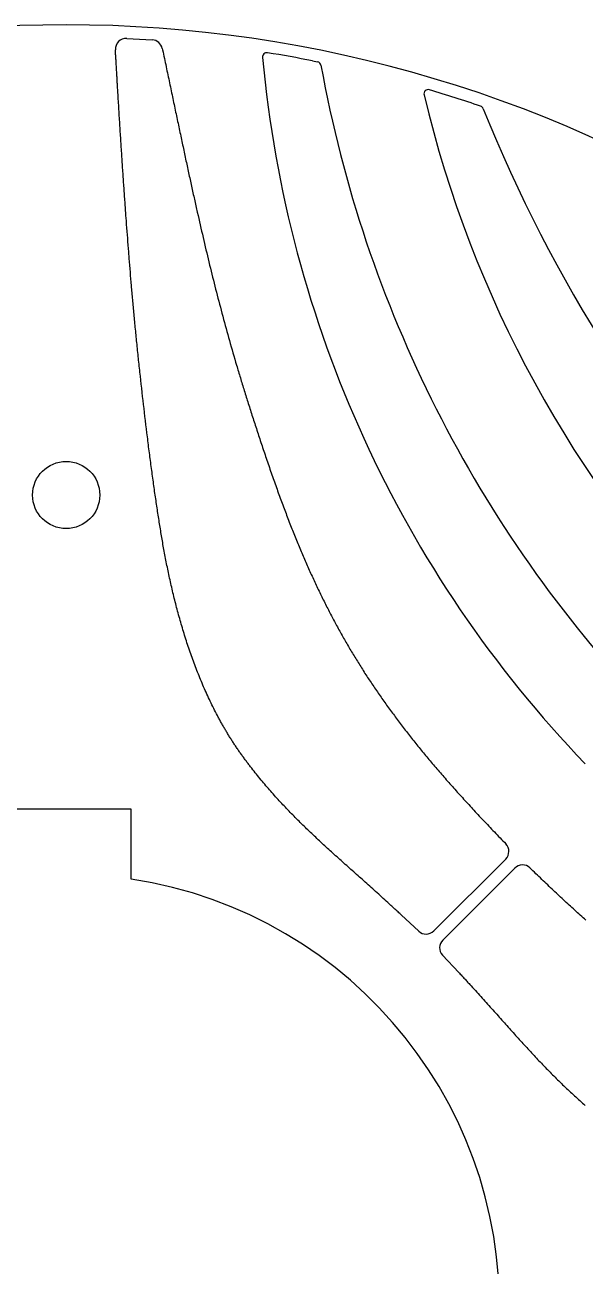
# Model space of a CAD drawing. Header units: millimetres. Extents: x 4391 to 4509, y -27 to 92.
# Drawn here: x 4447.9 to 4473.7, y 34.4 to 91.6 of the extents above; entities that cross this region are included whole.
import ezdxf

# ---------------------------------------------------------------- set-up
doc = ezdxf.new("R2010")
doc.units = ezdxf.units.MM

msp = doc.modelspace()

# ---------------------------------------------------------------- linework, layer by layer
at = {"color": 52, "linetype": 'Continuous', "lineweight": 25}
for p, q in [((4452.557, 91.021), (4453.732, 90.954)), ((4454.193, 90.555), (4454.208, 90.487)), ((4452.032, 90.443), (4452.029, 90.492)), ((4452.035, 90.389), (4452.032, 90.443)), ((4452.038, 90.335), (4452.035, 90.389)), ((4452.042, 90.28), (4452.038, 90.335)), ((4452.045, 90.226), (4452.042, 90.28)), ((4452.048, 90.173), (4452.045, 90.226)), ((4452.051, 90.119), (4452.048, 90.173)), ((4452.054, 90.065), (4452.051, 90.119)), ((4452.058, 90.012), (4452.054, 90.065)), ((4452.061, 89.958), (4452.058, 90.012)), ((4452.064, 89.905), (4452.061, 89.958)), ((4454.208, 90.487), (4454.228, 90.389)), ((4454.228, 90.389), (4454.249, 90.291)), ((4454.249, 90.291), (4454.269, 90.194)), ((4454.269, 90.194), (4454.29, 90.098)), ((4454.29, 90.098), (4454.31, 90.001)), ((4454.31, 90.001), (4454.33, 89.905)), ((4461.127, 89.984), (4461.359, 89.938)), ((4452.067, 89.852), (4452.064, 89.905)), ((4452.07, 89.799), (4452.067, 89.852)), ((4452.073, 89.746), (4452.07, 89.799)), ((4452.076, 89.694), (4452.073, 89.746)), ((4452.079, 89.641), (4452.076, 89.694)), ((4452.083, 89.589), (4452.079, 89.641)), ((4452.086, 89.537), (4452.083, 89.589)), ((4452.089, 89.484), (4452.086, 89.537)), ((4452.092, 89.432), (4452.089, 89.484)), ((4452.095, 89.381), (4452.092, 89.432)), ((4452.098, 89.329), (4452.095, 89.381)), ((4454.33, 89.905), (4454.35, 89.81)), ((4454.35, 89.81), (4454.37, 89.715)), ((4454.37, 89.715), (4454.39, 89.62)), ((4454.39, 89.62), (4454.41, 89.525)), ((4454.41, 89.525), (4454.43, 89.431)), ((4454.43, 89.431), (4454.45, 89.338)), ((4452.101, 89.277), (4452.098, 89.329)), ((4452.104, 89.226), (4452.101, 89.277)), ((4452.107, 89.175), (4452.104, 89.226)), ((4452.11, 89.123), (4452.107, 89.175)), ((4452.113, 89.072), (4452.11, 89.123)), ((4452.116, 89.021), (4452.113, 89.072)), ((4452.119, 88.97), (4452.116, 89.021)), ((4452.122, 88.92), (4452.119, 88.97)), ((4452.125, 88.869), (4452.122, 88.92)), ((4452.128, 88.819), (4452.125, 88.869)), ((4452.131, 88.768), (4452.128, 88.819)), ((4454.45, 89.338), (4454.469, 89.244)), ((4454.469, 89.244), (4454.489, 89.151)), ((4454.489, 89.151), (4454.508, 89.059)), ((4454.508, 89.059), (4454.528, 88.966)), ((4454.528, 88.966), (4454.547, 88.874)), ((4454.547, 88.874), (4454.566, 88.783)), ((4452.134, 88.718), (4452.131, 88.768)), ((4452.137, 88.668), (4452.134, 88.718)), ((4452.141, 88.618), (4452.137, 88.668)), ((4452.144, 88.568), (4452.141, 88.618)), ((4452.146, 88.519), (4452.144, 88.568)), ((4452.152, 88.419), (4452.146, 88.519)), ((4452.158, 88.321), (4452.152, 88.419)), ((4452.164, 88.223), (4452.158, 88.321)), ((4454.566, 88.783), (4454.585, 88.691)), ((4454.585, 88.691), (4454.604, 88.601)), ((4454.604, 88.601), (4454.624, 88.51)), ((4454.624, 88.51), (4454.643, 88.42)), ((4454.643, 88.42), (4454.661, 88.33)), ((4454.661, 88.33), (4454.68, 88.24)), ((4454.68, 88.24), (4454.699, 88.151)), ((4452.17, 88.125), (4452.164, 88.223)), ((4452.176, 88.028), (4452.17, 88.125)), ((4452.182, 87.931), (4452.176, 88.028)), ((4452.188, 87.835), (4452.182, 87.931)), ((4452.194, 87.739), (4452.188, 87.835)), ((4452.2, 87.643), (4452.194, 87.739)), ((4454.699, 88.151), (4454.718, 88.062)), ((4454.718, 88.062), (4454.736, 87.973)), ((4454.736, 87.973), (4454.755, 87.885)), ((4454.755, 87.885), (4454.774, 87.797)), ((4454.774, 87.797), (4454.792, 87.71)), ((4454.792, 87.71), (4454.81, 87.622)), ((4452.206, 87.548), (4452.2, 87.643)), ((4452.211, 87.454), (4452.206, 87.548)), ((4452.217, 87.359), (4452.211, 87.454)), ((4452.223, 87.266), (4452.217, 87.359)), ((4452.229, 87.172), (4452.223, 87.266)), ((4452.234, 87.079), (4452.229, 87.172)), ((4454.81, 87.622), (4454.829, 87.535)), ((4454.829, 87.535), (4454.847, 87.449)), ((4454.847, 87.449), (4454.865, 87.362)), ((4454.865, 87.362), (4454.883, 87.276)), ((4454.883, 87.276), (4454.902, 87.19)), ((4454.902, 87.19), (4454.92, 87.105)), ((4454.92, 87.105), (4454.938, 87.019)), ((4452.24, 86.987), (4452.234, 87.079)), ((4452.246, 86.894), (4452.24, 86.987)), ((4452.252, 86.803), (4452.246, 86.894)), ((4452.257, 86.711), (4452.252, 86.803)), ((4452.263, 86.62), (4452.257, 86.711)), ((4452.269, 86.529), (4452.263, 86.62)), ((4452.275, 86.439), (4452.269, 86.529)), ((4454.938, 87.019), (4454.956, 86.935)), ((4454.956, 86.935), (4454.974, 86.85)), ((4454.974, 86.85), (4454.991, 86.766)), ((4454.991, 86.766), (4455.009, 86.681)), ((4455.009, 86.681), (4455.027, 86.598)), ((4455.027, 86.598), (4455.045, 86.514)), ((4455.045, 86.514), (4455.062, 86.431)), ((4452.28, 86.349), (4452.275, 86.439)), ((4452.286, 86.26), (4452.28, 86.349)), ((4452.292, 86.17), (4452.286, 86.26)), ((4452.297, 86.081), (4452.292, 86.17)), ((4452.303, 85.993), (4452.297, 86.081)), ((4452.309, 85.905), (4452.303, 85.993)), ((4455.062, 86.431), (4455.08, 86.348)), ((4455.08, 86.348), (4455.098, 86.265)), ((4455.098, 86.265), (4455.115, 86.183)), ((4455.115, 86.183), (4455.133, 86.101)), ((4455.133, 86.101), (4455.15, 86.019)), ((4455.15, 86.019), (4455.167, 85.937)), ((4455.167, 85.937), (4455.185, 85.856)), ((4452.314, 85.817), (4452.309, 85.905)), ((4452.32, 85.729), (4452.314, 85.817)), ((4452.326, 85.642), (4452.32, 85.729)), ((4452.331, 85.555), (4452.326, 85.642)), ((4452.337, 85.468), (4452.331, 85.555)), ((4452.343, 85.382), (4452.337, 85.468)), ((4452.348, 85.296), (4452.343, 85.382)), ((4455.185, 85.856), (4455.202, 85.774)), ((4455.202, 85.774), (4455.22, 85.694)), ((4455.22, 85.694), (4455.237, 85.613)), ((4455.237, 85.613), (4455.254, 85.532)), ((4455.254, 85.532), (4455.271, 85.452)), ((4455.271, 85.452), (4455.288, 85.372)), ((4455.288, 85.372), (4455.305, 85.293)), ((4452.354, 85.21), (4452.348, 85.296)), ((4452.359, 85.125), (4452.354, 85.21)), ((4452.365, 85.039), (4452.359, 85.125)), ((4452.371, 84.954), (4452.365, 85.039)), ((4452.376, 84.87), (4452.371, 84.954)), ((4452.382, 84.785), (4452.376, 84.87)), ((4455.305, 85.293), (4455.323, 85.213)), ((4455.323, 85.213), (4455.34, 85.134)), ((4455.34, 85.134), (4455.357, 85.055)), ((4455.357, 85.055), (4455.374, 84.976)), ((4455.374, 84.976), (4455.391, 84.898)), ((4455.391, 84.898), (4455.408, 84.819)), ((4455.408, 84.819), (4455.425, 84.741)), ((4452.388, 84.701), (4452.382, 84.785)), ((4452.393, 84.617), (4452.388, 84.701)), ((4452.399, 84.534), (4452.393, 84.617)), ((4452.405, 84.45), (4452.399, 84.534)), ((4452.41, 84.367), (4452.405, 84.45)), ((4452.416, 84.284), (4452.41, 84.367)), ((4452.422, 84.201), (4452.416, 84.284)), ((4455.425, 84.741), (4455.441, 84.663)), ((4455.441, 84.663), (4455.458, 84.586)), ((4455.458, 84.586), (4455.475, 84.508)), ((4455.475, 84.508), (4455.492, 84.431)), ((4455.492, 84.431), (4455.509, 84.354)), ((4455.509, 84.354), (4455.526, 84.277)), ((4455.526, 84.277), (4455.542, 84.2)), ((4452.427, 84.119), (4452.422, 84.201)), ((4452.433, 84.037), (4452.427, 84.119)), ((4452.439, 83.954), (4452.433, 84.037)), ((4452.444, 83.873), (4452.439, 83.954)), ((4452.45, 83.791), (4452.444, 83.873)), ((4452.456, 83.709), (4452.45, 83.791)), ((4452.461, 83.628), (4452.456, 83.709)), ((4455.542, 84.2), (4455.559, 84.124)), ((4455.559, 84.124), (4455.576, 84.048)), ((4455.576, 84.048), (4455.593, 83.971)), ((4455.593, 83.971), (4455.609, 83.896)), ((4455.609, 83.896), (4455.626, 83.82)), ((4455.626, 83.82), (4455.643, 83.744)), ((4455.643, 83.744), (4455.659, 83.669)), ((4455.659, 83.669), (4455.676, 83.594)), ((4452.467, 83.547), (4452.461, 83.628)), ((4452.473, 83.466), (4452.467, 83.547)), ((4452.478, 83.385), (4452.473, 83.466)), ((4452.484, 83.305), (4452.478, 83.385)), ((4452.49, 83.224), (4452.484, 83.305)), ((4452.496, 83.144), (4452.49, 83.224)), ((4452.501, 83.064), (4452.496, 83.144)), ((4455.676, 83.594), (4455.693, 83.519)), ((4455.693, 83.519), (4455.709, 83.444)), ((4455.709, 83.444), (4455.726, 83.369)), ((4455.726, 83.369), (4455.743, 83.295)), ((4455.743, 83.295), (4455.759, 83.22)), ((4455.759, 83.22), (4455.776, 83.146)), ((4455.776, 83.146), (4455.792, 83.072)), ((4455.792, 83.072), (4455.809, 82.998)), ((4452.507, 82.984), (4452.501, 83.064)), ((4452.513, 82.904), (4452.507, 82.984)), ((4452.519, 82.824), (4452.513, 82.904)), ((4452.525, 82.745), (4452.519, 82.824)), ((4452.536, 82.586), (4452.525, 82.745)), ((4452.548, 82.428), (4452.536, 82.586)), ((4455.809, 82.998), (4455.842, 82.851)), ((4455.842, 82.851), (4455.876, 82.704)), ((4455.876, 82.704), (4455.909, 82.558)), ((4455.909, 82.558), (4455.942, 82.413)), ((4452.56, 82.27), (4452.548, 82.428)), ((4452.572, 82.112), (4452.56, 82.27)), ((4452.584, 81.955), (4452.572, 82.112)), ((4452.596, 81.798), (4452.584, 81.955)), ((4455.942, 82.413), (4455.975, 82.268)), ((4455.975, 82.268), (4456.009, 82.123)), ((4456.009, 82.123), (4456.042, 81.979)), ((4456.042, 81.979), (4456.075, 81.836)), ((4452.608, 81.641), (4452.596, 81.798)), ((4452.62, 81.485), (4452.608, 81.641)), ((4452.632, 81.329), (4452.62, 81.485)), ((4456.075, 81.836), (4456.109, 81.693)), ((4456.109, 81.693), (4456.142, 81.55)), ((4456.142, 81.55), (4456.176, 81.407)), ((4456.176, 81.407), (4456.209, 81.265)), ((4452.644, 81.172), (4452.632, 81.329)), ((4452.669, 80.86), (4452.644, 81.172)), ((4452.695, 80.548), (4452.669, 80.86)), ((4456.209, 81.265), (4456.243, 81.124)), ((4456.243, 81.124), (4456.277, 80.983)), ((4456.277, 80.983), (4456.311, 80.842)), ((4456.311, 80.842), (4456.345, 80.701)), ((4452.708, 80.391), (4452.695, 80.548)), ((4452.72, 80.235), (4452.708, 80.391)), ((4452.734, 80.078), (4452.72, 80.235)), ((4456.345, 80.701), (4456.379, 80.561)), ((4456.379, 80.561), (4456.413, 80.42)), ((4456.413, 80.42), (4456.448, 80.28)), ((4456.448, 80.28), (4456.482, 80.141)), ((4452.747, 79.921), (4452.734, 80.078)), ((4452.76, 79.764), (4452.747, 79.921)), ((4452.773, 79.607), (4452.76, 79.764)), ((4456.482, 80.141), (4456.517, 80.001)), ((4456.517, 80.001), (4456.552, 79.862)), ((4456.552, 79.862), (4456.587, 79.722)), ((4456.587, 79.722), (4456.622, 79.583)), ((4452.78, 79.528), (4452.773, 79.607)), ((4452.787, 79.448), (4452.78, 79.528)), ((4452.794, 79.368), (4452.787, 79.448)), ((4452.801, 79.288), (4452.794, 79.368)), ((4452.808, 79.207), (4452.801, 79.288)), ((4452.815, 79.126), (4452.808, 79.207)), ((4452.823, 79.044), (4452.815, 79.126)), ((4456.622, 79.583), (4456.657, 79.444)), ((4456.657, 79.444), (4456.693, 79.305)), ((4456.693, 79.305), (4456.728, 79.166)), ((4456.728, 79.166), (4456.764, 79.027)), ((4452.83, 78.962), (4452.823, 79.044)), ((4452.837, 78.88), (4452.83, 78.962)), ((4452.845, 78.797), (4452.837, 78.88)), ((4452.852, 78.713), (4452.845, 78.797)), ((4452.86, 78.63), (4452.852, 78.713)), ((4452.868, 78.546), (4452.86, 78.63)), ((4452.876, 78.461), (4452.868, 78.546)), ((4456.764, 79.027), (4456.801, 78.888)), ((4456.801, 78.888), (4456.837, 78.749)), ((4456.837, 78.749), (4456.873, 78.611)), ((4456.873, 78.611), (4456.91, 78.471)), ((4452.884, 78.377), (4452.876, 78.461)), ((4452.892, 78.291), (4452.884, 78.377)), ((4452.9, 78.206), (4452.892, 78.291)), ((4452.908, 78.12), (4452.9, 78.206)), ((4452.916, 78.034), (4452.908, 78.12)), ((4452.924, 77.948), (4452.916, 78.034)), ((4452.932, 77.861), (4452.924, 77.948)), ((4456.91, 78.471), (4456.947, 78.332)), ((4456.947, 78.332), (4456.985, 78.193)), ((4456.985, 78.193), (4457.022, 78.054)), ((4457.022, 78.054), (4457.06, 77.914)), ((4452.941, 77.774), (4452.932, 77.861)), ((4452.949, 77.687), (4452.941, 77.774)), ((4452.958, 77.599), (4452.949, 77.687)), ((4452.966, 77.511), (4452.958, 77.599)), ((4452.975, 77.423), (4452.966, 77.511)), ((4452.984, 77.334), (4452.975, 77.423)), ((4457.06, 77.914), (4457.098, 77.775)), ((4457.098, 77.775), (4457.137, 77.635)), ((4457.137, 77.635), (4457.175, 77.495)), ((4457.175, 77.495), (4457.214, 77.355)), ((4457.214, 77.355), (4457.254, 77.214)), ((4452.993, 77.246), (4452.984, 77.334)), ((4453.002, 77.157), (4452.993, 77.246)), ((4453.01, 77.067), (4453.002, 77.157)), ((4453.02, 76.978), (4453.01, 77.067)), ((4453.029, 76.888), (4453.02, 76.978)), ((4453.038, 76.798), (4453.029, 76.888)), ((4453.047, 76.708), (4453.038, 76.798)), ((4457.254, 77.214), (4457.293, 77.073)), ((4457.293, 77.073), (4457.333, 76.932)), ((4457.333, 76.932), (4457.373, 76.791)), ((4457.373, 76.791), (4457.414, 76.649)), ((4453.056, 76.618), (4453.047, 76.708)), ((4453.066, 76.527), (4453.056, 76.618)), ((4453.075, 76.436), (4453.066, 76.527)), ((4453.084, 76.345), (4453.075, 76.436)), ((4453.094, 76.254), (4453.084, 76.345)), ((4453.103, 76.163), (4453.094, 76.254)), ((4457.414, 76.649), (4457.455, 76.507)), ((4457.455, 76.507), (4457.496, 76.365)), ((4457.496, 76.365), (4457.538, 76.222)), ((4457.538, 76.222), (4457.58, 76.078)), ((4453.113, 76.071), (4453.103, 76.163)), ((4453.123, 75.98), (4453.113, 76.071)), ((4453.133, 75.888), (4453.123, 75.98)), ((4453.142, 75.796), (4453.133, 75.888)), ((4453.152, 75.704), (4453.142, 75.796)), ((4453.162, 75.612), (4453.152, 75.704)), ((4457.58, 76.078), (4457.622, 75.935)), ((4457.622, 75.935), (4457.643, 75.863)), ((4457.643, 75.863), (4457.665, 75.79)), ((4457.665, 75.79), (4457.686, 75.718)), ((4457.686, 75.718), (4457.708, 75.646)), ((4457.708, 75.646), (4457.73, 75.573)), ((4453.172, 75.519), (4453.162, 75.612)), ((4453.182, 75.427), (4453.172, 75.519)), ((4453.202, 75.241), (4453.182, 75.427)), ((4453.223, 75.056), (4453.202, 75.241)), ((4453.244, 74.87), (4453.223, 75.056)), ((4457.73, 75.573), (4457.752, 75.5)), ((4457.752, 75.5), (4457.773, 75.428)), ((4457.773, 75.428), (4457.796, 75.355)), ((4457.796, 75.355), (4457.818, 75.282)), ((4457.818, 75.282), (4457.84, 75.208)), ((4457.84, 75.208), (4457.862, 75.135)), ((4457.862, 75.135), (4457.885, 75.061)), ((4457.885, 75.061), (4457.907, 74.988)), ((4453.265, 74.684), (4453.244, 74.87)), ((4453.286, 74.497), (4453.265, 74.684)), ((4453.307, 74.311), (4453.286, 74.497)), ((4457.907, 74.988), (4457.93, 74.914)), ((4457.93, 74.914), (4457.953, 74.84)), ((4457.953, 74.84), (4457.976, 74.766)), ((4457.976, 74.766), (4457.999, 74.692)), ((4457.999, 74.692), (4458.022, 74.617)), ((4458.022, 74.617), (4458.045, 74.542)), ((4458.045, 74.542), (4458.068, 74.468)), ((4453.328, 74.124), (4453.307, 74.311)), ((4453.35, 73.937), (4453.328, 74.124)), ((4453.372, 73.751), (4453.35, 73.937)), ((4458.068, 74.468), (4458.092, 74.393)), ((4458.092, 74.393), (4458.115, 74.318)), ((4458.115, 74.318), (4458.139, 74.242)), ((4458.139, 74.242), (4458.163, 74.167)), ((4458.163, 74.167), (4458.187, 74.091)), ((4458.187, 74.091), (4458.211, 74.015)), ((4458.211, 74.015), (4458.235, 73.939)), ((4458.235, 73.939), (4458.259, 73.863)), ((4453.394, 73.564), (4453.372, 73.751)), ((4453.416, 73.378), (4453.394, 73.564)), ((4453.439, 73.192), (4453.416, 73.378)), ((4458.259, 73.863), (4458.283, 73.787)), ((4458.283, 73.787), (4458.308, 73.71)), ((4458.308, 73.71), (4458.333, 73.633)), ((4458.333, 73.633), (4458.357, 73.556)), ((4458.357, 73.556), (4458.382, 73.479)), ((4458.382, 73.479), (4458.407, 73.401)), ((4458.407, 73.401), (4458.433, 73.324)), ((4453.461, 73.006), (4453.439, 73.192)), ((4453.484, 72.82), (4453.461, 73.006)), ((4453.507, 72.635), (4453.484, 72.82)), ((4458.433, 73.324), (4458.458, 73.246)), ((4458.458, 73.246), (4458.483, 73.168)), ((4458.483, 73.168), (4458.509, 73.09)), ((4458.509, 73.09), (4458.535, 73.011)), ((4458.535, 73.011), (4458.56, 72.932)), ((4458.56, 72.932), (4458.586, 72.853)), ((4458.586, 72.853), (4458.612, 72.774)), ((4458.612, 72.774), (4458.639, 72.695)), ((4453.519, 72.542), (4453.507, 72.635)), ((4453.53, 72.45), (4453.519, 72.542)), ((4453.542, 72.358), (4453.53, 72.45)), ((4453.553, 72.266), (4453.542, 72.358)), ((4453.565, 72.174), (4453.553, 72.266)), ((4458.639, 72.695), (4458.665, 72.615)), ((4458.665, 72.615), (4458.691, 72.535)), ((4458.691, 72.535), (4458.718, 72.455)), ((4458.718, 72.455), (4458.745, 72.375)), ((4458.745, 72.375), (4458.772, 72.294)), ((4458.772, 72.294), (4458.799, 72.213)), ((4458.799, 72.213), (4458.826, 72.132)), ((4453.577, 72.082), (4453.565, 72.174)), ((4453.588, 71.99), (4453.577, 72.082)), ((4453.6, 71.899), (4453.588, 71.99)), ((4453.612, 71.808), (4453.6, 71.899)), ((4453.624, 71.716), (4453.612, 71.808)), ((4453.636, 71.626), (4453.624, 71.716)), ((4453.648, 71.535), (4453.636, 71.626)), ((4458.826, 72.132), (4458.853, 72.051)), ((4458.853, 72.051), (4458.881, 71.969)), ((4458.881, 71.969), (4458.909, 71.888)), ((4458.909, 71.888), (4458.936, 71.805)), ((4458.936, 71.805), (4458.964, 71.723)), ((4458.964, 71.723), (4458.992, 71.64)), ((4458.992, 71.64), (4459.021, 71.558)), ((4453.66, 71.444), (4453.648, 71.535)), ((4453.672, 71.354), (4453.66, 71.444)), ((4453.684, 71.264), (4453.672, 71.354)), ((4453.696, 71.174), (4453.684, 71.264)), ((4453.708, 71.084), (4453.696, 71.174)), ((4453.72, 70.995), (4453.708, 71.084)), ((4459.021, 71.558), (4459.049, 71.474)), ((4459.049, 71.474), (4459.078, 71.391)), ((4459.078, 71.391), (4459.106, 71.307)), ((4459.106, 71.307), (4459.135, 71.223)), ((4459.135, 71.223), (4459.164, 71.139)), ((4459.164, 71.139), (4459.193, 71.054)), ((4459.193, 71.054), (4459.223, 70.969)), ((4453.732, 70.905), (4453.72, 70.995)), ((4453.744, 70.817), (4453.732, 70.905)), ((4453.756, 70.728), (4453.744, 70.817)), ((4453.768, 70.639), (4453.756, 70.728)), ((4453.781, 70.551), (4453.768, 70.639)), ((4453.793, 70.463), (4453.781, 70.551)), ((4459.223, 70.969), (4459.252, 70.885)), ((4459.252, 70.885), (4459.282, 70.8)), ((4459.282, 70.8), (4459.311, 70.716)), ((4459.311, 70.716), (4459.34, 70.632)), ((4459.34, 70.632), (4459.37, 70.548)), ((4459.37, 70.548), (4459.399, 70.465)), ((4453.805, 70.376), (4453.793, 70.463)), ((4453.817, 70.288), (4453.805, 70.376)), ((4453.83, 70.201), (4453.817, 70.288)), ((4453.842, 70.115), (4453.83, 70.201)), ((4453.855, 70.028), (4453.842, 70.115)), ((4453.867, 69.942), (4453.855, 70.028)), ((4453.879, 69.857), (4453.867, 69.942)), ((4459.399, 70.465), (4459.429, 70.382)), ((4459.429, 70.382), (4459.458, 70.299)), ((4459.458, 70.299), (4459.488, 70.216)), ((4459.488, 70.216), (4459.517, 70.134)), ((4459.517, 70.134), (4459.547, 70.052)), ((4459.547, 70.052), (4459.576, 69.97)), ((4459.576, 69.97), (4459.606, 69.889)), ((4453.892, 69.771), (4453.879, 69.857)), ((4453.904, 69.686), (4453.892, 69.771)), ((4453.917, 69.602), (4453.904, 69.686)), ((4453.929, 69.517), (4453.917, 69.602)), ((4453.942, 69.433), (4453.929, 69.517)), ((4453.954, 69.35), (4453.942, 69.433)), ((4453.967, 69.267), (4453.954, 69.35)), ((4459.606, 69.889), (4459.636, 69.808)), ((4459.636, 69.808), (4459.665, 69.727)), ((4459.665, 69.727), (4459.695, 69.647)), ((4459.695, 69.647), (4459.725, 69.566)), ((4459.725, 69.566), (4459.754, 69.486)), ((4459.754, 69.486), (4459.784, 69.406)), ((4459.784, 69.406), (4459.814, 69.327)), ((4459.814, 69.327), (4459.844, 69.248)), ((4453.979, 69.184), (4453.967, 69.267)), ((4453.992, 69.101), (4453.979, 69.184)), ((4454.005, 69.019), (4453.992, 69.101)), ((4454.017, 68.938), (4454.005, 69.019)), ((4454.03, 68.857), (4454.017, 68.938)), ((4454.043, 68.776), (4454.03, 68.857)), ((4454.055, 68.695), (4454.043, 68.776)), ((4459.844, 69.248), (4459.873, 69.169)), ((4459.873, 69.169), (4459.903, 69.09)), ((4459.903, 69.09), (4459.933, 69.012)), ((4459.933, 69.012), (4459.963, 68.933)), ((4459.963, 68.933), (4459.993, 68.855)), ((4459.993, 68.855), (4460.023, 68.778)), ((4460.023, 68.778), (4460.053, 68.7)), ((4454.068, 68.616), (4454.055, 68.695)), ((4454.081, 68.536), (4454.068, 68.616)), ((4454.093, 68.457), (4454.081, 68.536)), ((4454.106, 68.379), (4454.093, 68.457)), ((4454.119, 68.301), (4454.106, 68.379)), ((4454.132, 68.223), (4454.119, 68.301)), ((4454.145, 68.144), (4454.132, 68.223)), ((4460.053, 68.7), (4460.083, 68.623)), ((4460.083, 68.623), (4460.113, 68.546)), ((4460.113, 68.546), (4460.143, 68.47)), ((4460.143, 68.47), (4460.173, 68.393)), ((4460.173, 68.393), (4460.204, 68.317)), ((4460.204, 68.317), (4460.234, 68.241)), ((4460.234, 68.241), (4460.264, 68.165)), ((4454.158, 68.066), (4454.145, 68.144)), ((4454.171, 67.987), (4454.158, 68.066)), ((4454.185, 67.908), (4454.171, 67.987)), ((4454.198, 67.829), (4454.185, 67.908)), ((4454.212, 67.749), (4454.198, 67.829)), ((4454.226, 67.67), (4454.212, 67.749)), ((4454.241, 67.59), (4454.226, 67.67)), ((4460.264, 68.165), (4460.295, 68.09)), ((4460.295, 68.09), (4460.325, 68.014)), ((4460.325, 68.014), (4460.356, 67.939)), ((4460.356, 67.939), (4460.386, 67.865)), ((4460.386, 67.865), (4460.417, 67.79)), ((4460.417, 67.79), (4460.447, 67.716)), ((4460.447, 67.716), (4460.478, 67.642)), ((4460.478, 67.642), (4460.509, 67.568)), ((4454.255, 67.509), (4454.241, 67.59)), ((4454.27, 67.429), (4454.255, 67.509)), ((4454.285, 67.348), (4454.27, 67.429)), ((4454.3, 67.267), (4454.285, 67.348)), ((4454.315, 67.186), (4454.3, 67.267)), ((4454.331, 67.104), (4454.315, 67.186)), ((4454.346, 67.023), (4454.331, 67.104)), ((4460.509, 67.568), (4460.539, 67.494)), ((4460.539, 67.494), (4460.57, 67.42)), ((4460.57, 67.42), (4460.601, 67.347)), ((4460.601, 67.347), (4460.632, 67.274)), ((4460.632, 67.274), (4460.663, 67.201)), ((4460.663, 67.201), (4460.694, 67.129)), ((4460.694, 67.129), (4460.725, 67.056)), ((4460.725, 67.056), (4460.756, 66.984)), ((4454.362, 66.941), (4454.346, 67.023)), ((4454.378, 66.859), (4454.362, 66.941)), ((4454.395, 66.777), (4454.378, 66.859)), ((4454.411, 66.694), (4454.395, 66.777)), ((4454.428, 66.612), (4454.411, 66.694)), ((4454.445, 66.529), (4454.428, 66.612)), ((4454.462, 66.446), (4454.445, 66.529)), ((4460.756, 66.984), (4460.787, 66.912)), ((4460.787, 66.912), (4460.819, 66.84)), ((4460.819, 66.84), (4460.85, 66.769)), ((4460.85, 66.769), (4460.882, 66.697)), ((4460.882, 66.697), (4460.913, 66.626)), ((4460.913, 66.626), (4460.945, 66.555)), ((4460.945, 66.555), (4460.976, 66.485)), ((4460.976, 66.485), (4461.008, 66.414)), ((4454.48, 66.363), (4454.462, 66.446)), ((4454.497, 66.28), (4454.48, 66.363)), ((4454.515, 66.196), (4454.497, 66.28)), ((4454.533, 66.113), (4454.515, 66.196)), ((4454.552, 66.029), (4454.533, 66.113)), ((4454.57, 65.945), (4454.552, 66.029)), ((4454.589, 65.861), (4454.57, 65.945)), ((4461.008, 66.414), (4461.04, 66.344)), ((4461.04, 66.344), (4461.072, 66.273)), ((4461.072, 66.273), (4461.104, 66.203)), ((4461.104, 66.203), (4461.136, 66.133)), ((4461.136, 66.133), (4461.168, 66.064)), ((4461.168, 66.064), (4461.2, 65.994)), ((4461.2, 65.994), (4461.232, 65.925)), ((4461.232, 65.925), (4461.264, 65.856)), ((4454.608, 65.777), (4454.589, 65.861)), ((4454.628, 65.693), (4454.608, 65.777)), ((4454.647, 65.608), (4454.628, 65.693)), ((4454.667, 65.524), (4454.647, 65.608)), ((4454.687, 65.439), (4454.667, 65.524)), ((4454.707, 65.355), (4454.687, 65.439)), ((4454.728, 65.27), (4454.707, 65.355)), ((4461.264, 65.856), (4461.297, 65.787)), ((4461.297, 65.787), (4461.329, 65.718)), ((4461.329, 65.718), (4461.362, 65.65)), ((4461.362, 65.65), (4461.394, 65.581)), ((4461.394, 65.581), (4461.427, 65.513)), ((4461.427, 65.513), (4461.46, 65.445)), ((4461.46, 65.445), (4461.493, 65.377)), ((4461.493, 65.377), (4461.526, 65.309)), ((4454.749, 65.185), (4454.728, 65.27)), ((4454.77, 65.1), (4454.749, 65.185)), ((4454.791, 65.015), (4454.77, 65.1)), ((4454.813, 64.929), (4454.791, 65.015)), ((4454.835, 64.844), (4454.813, 64.929)), ((4454.857, 64.759), (4454.835, 64.844)), ((4454.88, 64.673), (4454.857, 64.759)), ((4461.526, 65.309), (4461.559, 65.242)), ((4461.559, 65.242), (4461.592, 65.174)), ((4461.592, 65.174), (4461.625, 65.107)), ((4461.625, 65.107), (4461.659, 65.04)), ((4461.659, 65.04), (4461.692, 64.973)), ((4461.692, 64.973), (4461.726, 64.906)), ((4461.726, 64.906), (4461.759, 64.839)), ((4461.759, 64.839), (4461.793, 64.773)), ((4461.793, 64.773), (4461.827, 64.706)), ((4454.902, 64.588), (4454.88, 64.673)), ((4454.926, 64.502), (4454.902, 64.588)), ((4454.949, 64.417), (4454.926, 64.502)), ((4454.972, 64.331), (4454.949, 64.417)), ((4454.996, 64.245), (4454.972, 64.331)), ((4455.02, 64.16), (4454.996, 64.245)), ((4461.827, 64.706), (4461.861, 64.64)), ((4461.861, 64.64), (4461.895, 64.574)), ((4461.895, 64.574), (4461.929, 64.508)), ((4461.929, 64.508), (4461.963, 64.442)), ((4461.963, 64.442), (4461.998, 64.376)), ((4461.998, 64.376), (4462.032, 64.311)), ((4462.032, 64.311), (4462.067, 64.245)), ((4462.067, 64.245), (4462.101, 64.18)), ((4462.101, 64.18), (4462.136, 64.115)), ((4455.045, 64.074), (4455.02, 64.16)), ((4455.07, 63.988), (4455.045, 64.074)), ((4455.095, 63.902), (4455.07, 63.988)), ((4455.12, 63.816), (4455.095, 63.902)), ((4455.146, 63.731), (4455.12, 63.816)), ((4455.172, 63.645), (4455.146, 63.731)), ((4455.198, 63.559), (4455.172, 63.645)), ((4462.136, 64.115), (4462.171, 64.05)), ((4462.171, 64.05), (4462.206, 63.985)), ((4462.206, 63.985), (4462.241, 63.92)), ((4462.241, 63.92), (4462.276, 63.856)), ((4462.276, 63.856), (4462.311, 63.791)), ((4462.311, 63.791), (4462.347, 63.727)), ((4462.347, 63.727), (4462.382, 63.662)), ((4462.382, 63.662), (4462.418, 63.598)), ((4462.418, 63.598), (4462.454, 63.534)), ((4455.225, 63.473), (4455.198, 63.559)), ((4455.251, 63.387), (4455.225, 63.473)), ((4455.279, 63.301), (4455.251, 63.387)), ((4455.306, 63.216), (4455.279, 63.301)), ((4455.334, 63.13), (4455.306, 63.216)), ((4455.362, 63.044), (4455.334, 63.13)), ((4455.391, 62.958), (4455.362, 63.044)), ((4462.454, 63.534), (4462.49, 63.47)), ((4462.49, 63.47), (4462.526, 63.406)), ((4462.526, 63.406), (4462.562, 63.343)), ((4462.562, 63.343), (4462.598, 63.279)), ((4462.598, 63.279), (4462.635, 63.215)), ((4462.635, 63.215), (4462.671, 63.152)), ((4462.671, 63.152), (4462.708, 63.089)), ((4462.708, 63.089), (4462.745, 63.025)), ((4462.745, 63.025), (4462.781, 62.962)), ((4455.419, 62.873), (4455.391, 62.958)), ((4455.449, 62.787), (4455.419, 62.873)), ((4455.478, 62.701), (4455.449, 62.787)), ((4455.508, 62.616), (4455.478, 62.701)), ((4455.538, 62.53), (4455.508, 62.616)), ((4455.568, 62.445), (4455.538, 62.53)), ((4462.781, 62.962), (4462.818, 62.899)), ((4462.818, 62.899), (4462.856, 62.836)), ((4462.856, 62.836), (4462.893, 62.773)), ((4462.893, 62.773), (4462.93, 62.711)), ((4462.93, 62.711), (4462.968, 62.648)), ((4462.968, 62.648), (4463.006, 62.585)), ((4463.006, 62.585), (4463.043, 62.523)), ((4463.043, 62.523), (4463.081, 62.46)), ((4463.081, 62.46), (4463.119, 62.398)), ((4455.599, 62.359), (4455.568, 62.445)), ((4455.63, 62.274), (4455.599, 62.359)), ((4455.662, 62.189), (4455.63, 62.274)), ((4455.694, 62.104), (4455.662, 62.189)), ((4455.726, 62.019), (4455.694, 62.104)), ((4455.758, 61.934), (4455.726, 62.019)), ((4455.791, 61.849), (4455.758, 61.934)), ((4463.119, 62.398), (4463.158, 62.336)), ((4463.158, 62.336), (4463.196, 62.273)), ((4463.196, 62.273), (4463.235, 62.211)), ((4463.235, 62.211), (4463.273, 62.149)), ((4463.273, 62.149), (4463.312, 62.087)), ((4463.312, 62.087), (4463.351, 62.025)), ((4463.351, 62.025), (4463.39, 61.963)), ((4463.39, 61.963), (4463.429, 61.902)), ((4463.429, 61.902), (4463.469, 61.84)), ((4455.824, 61.764), (4455.791, 61.849)), ((4455.858, 61.68), (4455.824, 61.764)), ((4455.892, 61.595), (4455.858, 61.68)), ((4455.926, 61.511), (4455.892, 61.595)), ((4455.961, 61.426), (4455.926, 61.511)), ((4455.996, 61.342), (4455.961, 61.426)), ((4456.031, 61.258), (4455.996, 61.342)), ((4463.469, 61.84), (4463.508, 61.778)), ((4463.508, 61.778), (4463.548, 61.716)), ((4463.548, 61.716), (4463.588, 61.655)), ((4463.588, 61.655), (4463.628, 61.593)), ((4463.628, 61.593), (4463.668, 61.532)), ((4463.668, 61.532), (4463.708, 61.47)), ((4463.708, 61.47), (4463.748, 61.409)), ((4463.748, 61.409), (4463.789, 61.348)), ((4463.789, 61.348), (4463.83, 61.287)), ((4456.067, 61.174), (4456.031, 61.258)), ((4456.103, 61.09), (4456.067, 61.174)), ((4456.14, 61.007), (4456.103, 61.09)), ((4456.177, 60.923), (4456.14, 61.007)), ((4456.214, 60.84), (4456.177, 60.923)), ((4456.252, 60.757), (4456.214, 60.84)), ((4456.29, 60.674), (4456.252, 60.757)), ((4463.83, 61.287), (4463.871, 61.225)), ((4463.871, 61.225), (4463.912, 61.164)), ((4463.912, 61.164), (4463.953, 61.103)), ((4463.953, 61.103), (4463.994, 61.042)), ((4463.994, 61.042), (4464.036, 60.981)), ((4464.036, 60.981), (4464.078, 60.92)), ((4464.078, 60.92), (4464.119, 60.859)), ((4464.119, 60.859), (4464.162, 60.798)), ((4464.162, 60.798), (4464.204, 60.737)), ((4464.204, 60.737), (4464.246, 60.676)), ((4456.328, 60.591), (4456.29, 60.674)), ((4456.367, 60.508), (4456.328, 60.591)), ((4456.407, 60.426), (4456.367, 60.508)), ((4456.446, 60.344), (4456.407, 60.426)), ((4456.486, 60.262), (4456.446, 60.344)), ((4456.527, 60.18), (4456.486, 60.262)), ((4456.568, 60.098), (4456.527, 60.18)), ((4464.246, 60.676), (4464.289, 60.615)), ((4464.289, 60.615), (4464.331, 60.554)), ((4464.331, 60.554), (4464.374, 60.493)), ((4464.374, 60.493), (4464.417, 60.432)), ((4464.417, 60.432), (4464.461, 60.372)), ((4464.461, 60.372), (4464.504, 60.311)), ((4464.504, 60.311), (4464.548, 60.25)), ((4464.548, 60.25), (4464.591, 60.189)), ((4464.591, 60.189), (4464.635, 60.128)), ((4456.609, 60.017), (4456.568, 60.098)), ((4456.65, 59.936), (4456.609, 60.017)), ((4456.693, 59.854), (4456.65, 59.936)), ((4456.735, 59.774), (4456.693, 59.854)), ((4456.778, 59.693), (4456.735, 59.774)), ((4456.8, 59.653), (4456.778, 59.693)), ((4456.821, 59.613), (4456.8, 59.653)), ((4456.843, 59.573), (4456.821, 59.613)), ((4464.635, 60.128), (4464.679, 60.068)), ((4464.679, 60.068), (4464.724, 60.007)), ((4464.724, 60.007), (4464.768, 59.946)), ((4464.768, 59.946), (4464.813, 59.885)), ((4464.813, 59.885), (4464.858, 59.825)), ((4464.858, 59.825), (4464.903, 59.764)), ((4464.903, 59.764), (4464.948, 59.703)), ((4464.948, 59.703), (4464.993, 59.642)), ((4464.993, 59.642), (4465.039, 59.582)), ((4456.865, 59.533), (4456.843, 59.573)), ((4456.887, 59.493), (4456.865, 59.533)), ((4456.909, 59.453), (4456.887, 59.493)), ((4456.931, 59.413), (4456.909, 59.453)), ((4456.954, 59.373), (4456.931, 59.413)), ((4456.976, 59.334), (4456.954, 59.373)), ((4456.999, 59.294), (4456.976, 59.334)), ((4457.021, 59.254), (4456.999, 59.294)), ((4457.044, 59.215), (4457.021, 59.254)), ((4457.067, 59.175), (4457.044, 59.215)), ((4457.09, 59.136), (4457.067, 59.175)), ((4457.113, 59.097), (4457.09, 59.136)), ((4457.136, 59.057), (4457.113, 59.097)), ((4457.16, 59.018), (4457.136, 59.057)), ((4457.183, 58.979), (4457.16, 59.018)), ((4465.039, 59.582), (4465.085, 59.521)), ((4465.085, 59.521), (4465.131, 59.46)), ((4465.131, 59.46), (4465.177, 59.399)), ((4465.177, 59.399), (4465.223, 59.338)), ((4465.223, 59.338), (4465.27, 59.277)), ((4465.27, 59.277), (4465.316, 59.217)), ((4465.316, 59.217), (4465.363, 59.156)), ((4465.363, 59.156), (4465.41, 59.095)), ((4465.41, 59.095), (4465.458, 59.034)), ((4465.458, 59.034), (4465.505, 58.973)), ((4457.207, 58.94), (4457.183, 58.979)), ((4457.23, 58.901), (4457.207, 58.94)), ((4457.254, 58.862), (4457.23, 58.901)), ((4457.278, 58.823), (4457.254, 58.862)), ((4457.302, 58.785), (4457.278, 58.823)), ((4457.326, 58.746), (4457.302, 58.785)), ((4457.35, 58.707), (4457.326, 58.746)), ((4457.375, 58.669), (4457.35, 58.707)), ((4457.399, 58.63), (4457.375, 58.669)), ((4457.424, 58.592), (4457.399, 58.63)), ((4457.448, 58.554), (4457.424, 58.592)), ((4457.473, 58.515), (4457.448, 58.554)), ((4457.498, 58.477), (4457.473, 58.515)), ((4457.523, 58.439), (4457.498, 58.477)), ((4457.548, 58.401), (4457.523, 58.439)), ((4465.505, 58.973), (4465.553, 58.912)), ((4465.553, 58.912), (4465.601, 58.851)), ((4465.601, 58.851), (4465.649, 58.79)), ((4465.649, 58.79), (4465.697, 58.729)), ((4465.697, 58.729), (4465.746, 58.668)), ((4465.746, 58.668), (4465.795, 58.607)), ((4465.795, 58.607), (4465.844, 58.545)), ((4465.844, 58.545), (4465.893, 58.484)), ((4465.893, 58.484), (4465.942, 58.423)), ((4457.573, 58.363), (4457.548, 58.401)), ((4457.598, 58.325), (4457.573, 58.363)), ((4457.624, 58.288), (4457.598, 58.325)), ((4457.65, 58.25), (4457.624, 58.288)), ((4457.675, 58.212), (4457.65, 58.25)), ((4457.701, 58.175), (4457.675, 58.212)), ((4457.727, 58.137), (4457.701, 58.175)), ((4457.753, 58.1), (4457.727, 58.137)), ((4457.779, 58.063), (4457.753, 58.1)), ((4457.805, 58.026), (4457.779, 58.063)), ((4457.832, 57.988), (4457.805, 58.026)), ((4457.858, 57.951), (4457.832, 57.988)), ((4457.885, 57.915), (4457.858, 57.951)), ((4457.912, 57.878), (4457.885, 57.915)), ((4457.938, 57.841), (4457.912, 57.878)), ((4465.942, 58.423), (4465.992, 58.362)), ((4465.992, 58.362), (4466.041, 58.3)), ((4466.041, 58.3), (4466.091, 58.239)), ((4466.091, 58.239), (4466.142, 58.177)), ((4466.142, 58.177), (4466.192, 58.116)), ((4466.192, 58.116), (4466.243, 58.054)), ((4466.243, 58.054), (4466.293, 57.993)), ((4466.293, 57.993), (4466.345, 57.931)), ((4466.345, 57.931), (4466.396, 57.869)), ((4466.396, 57.869), (4466.447, 57.808)), ((4457.965, 57.804), (4457.938, 57.841)), ((4457.993, 57.768), (4457.965, 57.804)), ((4458.02, 57.731), (4457.993, 57.768)), ((4458.047, 57.695), (4458.02, 57.731)), ((4458.074, 57.659), (4458.047, 57.695)), ((4458.101, 57.623), (4458.074, 57.659)), ((4458.128, 57.587), (4458.101, 57.623)), ((4458.156, 57.551), (4458.128, 57.587)), ((4458.183, 57.515), (4458.156, 57.551)), ((4458.21, 57.48), (4458.183, 57.515)), ((4458.237, 57.444), (4458.21, 57.48)), ((4458.264, 57.409), (4458.237, 57.444)), ((4458.292, 57.374), (4458.264, 57.409)), ((4458.319, 57.339), (4458.292, 57.374)), ((4458.374, 57.269), (4458.319, 57.339)), ((4466.447, 57.808), (4466.499, 57.746)), ((4466.499, 57.746), (4466.551, 57.684)), ((4466.551, 57.684), (4466.603, 57.622)), ((4466.603, 57.622), (4466.656, 57.56)), ((4466.656, 57.56), (4466.708, 57.498)), ((4466.708, 57.498), (4466.761, 57.435)), ((4466.761, 57.435), (4466.814, 57.373)), ((4466.814, 57.373), (4466.867, 57.311)), ((4466.867, 57.311), (4466.921, 57.248)), ((4458.428, 57.199), (4458.374, 57.269)), ((4458.483, 57.131), (4458.428, 57.199)), ((4458.538, 57.062), (4458.483, 57.131)), ((4458.592, 56.994), (4458.538, 57.062)), ((4458.647, 56.927), (4458.592, 56.994)), ((4458.702, 56.86), (4458.647, 56.927)), ((4458.757, 56.793), (4458.702, 56.86)), ((4458.812, 56.727), (4458.757, 56.793)), ((4458.867, 56.661), (4458.812, 56.727)), ((4466.921, 57.248), (4466.975, 57.186)), ((4466.975, 57.186), (4467.029, 57.123)), ((4467.029, 57.123), (4467.083, 57.061)), ((4467.083, 57.061), (4467.137, 56.998)), ((4467.137, 56.998), (4467.192, 56.935)), ((4467.192, 56.935), (4467.247, 56.872)), ((4467.247, 56.872), (4467.302, 56.809)), ((4467.302, 56.809), (4467.357, 56.746)), ((4467.357, 56.746), (4467.413, 56.683)), ((4458.922, 56.595), (4458.867, 56.661)), ((4458.978, 56.53), (4458.922, 56.595)), ((4459.033, 56.466), (4458.978, 56.53)), ((4459.088, 56.401), (4459.033, 56.466)), ((4459.144, 56.337), (4459.088, 56.401)), ((4459.199, 56.274), (4459.144, 56.337)), ((4459.255, 56.21), (4459.199, 56.274)), ((4459.311, 56.148), (4459.255, 56.21)), ((4459.367, 56.085), (4459.311, 56.148)), ((4467.413, 56.683), (4467.469, 56.619)), ((4467.469, 56.619), (4467.525, 56.556)), ((4467.525, 56.556), (4467.581, 56.492)), ((4467.581, 56.492), (4467.638, 56.429)), ((4467.638, 56.429), (4467.695, 56.365)), ((4467.695, 56.365), (4467.752, 56.301)), ((4467.752, 56.301), (4467.809, 56.237)), ((4467.809, 56.237), (4467.867, 56.173)), ((4467.867, 56.173), (4467.925, 56.109)), ((4459.423, 56.023), (4459.367, 56.085)), ((4459.479, 55.961), (4459.423, 56.023)), ((4459.535, 55.899), (4459.479, 55.961)), ((4459.591, 55.838), (4459.535, 55.899)), ((4459.647, 55.777), (4459.591, 55.838)), ((4459.704, 55.716), (4459.647, 55.777)), ((4459.76, 55.655), (4459.704, 55.716)), ((4459.817, 55.595), (4459.76, 55.655)), ((4459.873, 55.535), (4459.817, 55.595)), ((4467.925, 56.109), (4467.983, 56.045)), ((4467.983, 56.045), (4468.041, 55.98)), ((4468.041, 55.98), (4468.1, 55.916)), ((4468.1, 55.916), (4468.158, 55.851)), ((4468.158, 55.851), (4468.218, 55.787)), ((4468.218, 55.787), (4468.277, 55.722)), ((4468.277, 55.722), (4468.337, 55.657)), ((4468.337, 55.657), (4468.396, 55.592)), ((4468.396, 55.592), (4468.456, 55.526)), ((4459.93, 55.475), (4459.873, 55.535)), ((4459.987, 55.416), (4459.93, 55.475)), ((4460.044, 55.356), (4459.987, 55.416)), ((4460.101, 55.297), (4460.044, 55.356)), ((4460.159, 55.238), (4460.101, 55.297)), ((4460.216, 55.18), (4460.159, 55.238)), ((4460.274, 55.121), (4460.216, 55.18)), ((4460.331, 55.063), (4460.274, 55.121)), ((4460.389, 55.005), (4460.331, 55.063)), ((4460.447, 54.947), (4460.389, 55.005)), ((4468.456, 55.526), (4468.517, 55.461)), ((4468.517, 55.461), (4468.577, 55.395)), ((4468.577, 55.395), (4468.638, 55.33)), ((4468.638, 55.33), (4468.7, 55.264)), ((4468.7, 55.264), (4468.761, 55.198)), ((4468.761, 55.198), (4468.823, 55.132)), ((4468.823, 55.132), (4468.885, 55.066)), ((4468.885, 55.066), (4468.947, 55)), ((4468.947, 55), (4469.009, 54.933)), ((4460.505, 54.889), (4460.447, 54.947)), ((4460.563, 54.831), (4460.505, 54.889)), ((4460.622, 54.774), (4460.563, 54.831)), ((4460.68, 54.716), (4460.622, 54.774)), ((4460.739, 54.659), (4460.68, 54.716)), ((4460.797, 54.602), (4460.739, 54.659)), ((4460.856, 54.545), (4460.797, 54.602)), ((4460.915, 54.488), (4460.856, 54.545)), ((4460.975, 54.431), (4460.915, 54.488)), ((4461.034, 54.374), (4460.975, 54.431)), ((4469.009, 54.933), (4469.072, 54.866)), ((4469.072, 54.866), (4469.135, 54.8)), ((4469.135, 54.8), (4469.198, 54.733)), ((4469.198, 54.733), (4469.262, 54.666)), ((4469.262, 54.666), (4469.326, 54.598)), ((4469.326, 54.598), (4469.39, 54.531)), ((4469.39, 54.531), (4469.454, 54.463)), ((4469.454, 54.463), (4469.519, 54.396)), ((4461.094, 54.318), (4461.034, 54.374)), ((4461.153, 54.261), (4461.094, 54.318)), ((4461.213, 54.204), (4461.153, 54.261)), ((4461.273, 54.148), (4461.213, 54.204)), ((4461.333, 54.091), (4461.273, 54.148)), ((4461.394, 54.035), (4461.333, 54.091)), ((4461.454, 53.979), (4461.394, 54.035)), ((4461.515, 53.922), (4461.454, 53.979)), ((4461.576, 53.866), (4461.515, 53.922)), ((4461.637, 53.809), (4461.576, 53.866)), ((4469.519, 54.396), (4469.584, 54.328)), ((4469.584, 54.328), (4469.649, 54.26)), ((4469.649, 54.26), (4469.715, 54.191)), ((4469.715, 54.191), (4469.781, 54.123)), ((4469.781, 54.123), (4469.847, 54.055)), ((4469.847, 54.055), (4469.913, 53.986)), ((4469.913, 53.986), (4469.98, 53.917)), ((4469.98, 53.917), (4470.047, 53.848)), ((4461.698, 53.753), (4461.637, 53.809)), ((4461.759, 53.697), (4461.698, 53.753)), ((4461.821, 53.64), (4461.759, 53.697)), ((4461.883, 53.584), (4461.821, 53.64)), ((4461.945, 53.527), (4461.883, 53.584)), ((4462.007, 53.471), (4461.945, 53.527)), ((4462.069, 53.414), (4462.007, 53.471)), ((4462.132, 53.357), (4462.069, 53.414)), ((4462.195, 53.301), (4462.132, 53.357)), ((4462.258, 53.244), (4462.195, 53.301)), ((4462.321, 53.187), (4462.258, 53.244)), ((4462.384, 53.13), (4462.321, 53.187)), ((4462.448, 53.072), (4462.384, 53.13)), ((4462.511, 53.015), (4462.448, 53.072)), ((4462.575, 52.958), (4462.511, 53.015)), ((4462.639, 52.9), (4462.575, 52.958)), ((4462.704, 52.843), (4462.639, 52.9)), ((4462.769, 52.785), (4462.704, 52.843)), ((4462.833, 52.727), (4462.769, 52.785)), ((4462.898, 52.669), (4462.833, 52.727)), ((4470.041, 53.146), (4466.722, 49.827)), ((4470.459, 52.728), (4467.14, 49.409)), ((4471.23, 52.667), (4471.161, 52.734)), ((4462.964, 52.61), (4462.898, 52.669)), ((4463.029, 52.552), (4462.964, 52.61)), ((4463.095, 52.493), (4463.029, 52.552)), ((4463.161, 52.434), (4463.095, 52.493)), ((4463.227, 52.375), (4463.161, 52.434)), ((4463.294, 52.316), (4463.227, 52.375)), ((4463.36, 52.256), (4463.294, 52.316)), ((4463.427, 52.196), (4463.36, 52.256)), ((4463.494, 52.136), (4463.427, 52.196)), ((4463.562, 52.076), (4463.494, 52.136)), ((4471.299, 52.6), (4471.23, 52.667)), ((4471.368, 52.534), (4471.299, 52.6)), ((4471.436, 52.468), (4471.368, 52.534)), ((4471.504, 52.402), (4471.436, 52.468)), ((4471.573, 52.336), (4471.504, 52.402)), ((4471.641, 52.271), (4471.573, 52.336)), ((4471.709, 52.206), (4471.641, 52.271)), ((4471.776, 52.141), (4471.709, 52.206)), ((4471.844, 52.077), (4471.776, 52.141)), ((4463.63, 52.015), (4463.562, 52.076)), ((4463.697, 51.954), (4463.63, 52.015)), ((4463.766, 51.893), (4463.697, 51.954)), ((4463.834, 51.832), (4463.766, 51.893)), ((4463.903, 51.77), (4463.834, 51.832)), ((4463.972, 51.708), (4463.903, 51.77)), ((4464.041, 51.646), (4463.972, 51.708)), ((4464.11, 51.583), (4464.041, 51.646)), ((4464.18, 51.52), (4464.11, 51.583)), ((4471.911, 52.013), (4471.844, 52.077)), ((4471.979, 51.949), (4471.911, 52.013)), ((4472.046, 51.885), (4471.979, 51.949)), ((4472.113, 51.822), (4472.046, 51.885)), ((4472.179, 51.759), (4472.113, 51.822)), ((4472.246, 51.696), (4472.179, 51.759)), ((4472.312, 51.634), (4472.246, 51.696)), ((4472.379, 51.572), (4472.312, 51.634)), ((4472.445, 51.51), (4472.379, 51.572)), ((4464.25, 51.457), (4464.18, 51.52)), ((4464.32, 51.393), (4464.25, 51.457)), ((4464.391, 51.329), (4464.32, 51.393)), ((4464.462, 51.265), (4464.391, 51.329)), ((4464.533, 51.2), (4464.462, 51.265)), ((4464.604, 51.135), (4464.533, 51.2)), ((4464.64, 51.102), (4464.604, 51.135)), ((4464.676, 51.069), (4464.64, 51.102)), ((4464.712, 51.036), (4464.676, 51.069)), ((4464.748, 51.003), (4464.712, 51.036)), ((4464.784, 50.97), (4464.748, 51.003)), ((4472.511, 51.448), (4472.445, 51.51)), ((4472.577, 51.387), (4472.511, 51.448)), ((4472.643, 51.325), (4472.577, 51.387)), ((4472.708, 51.265), (4472.643, 51.325)), ((4472.774, 51.204), (4472.708, 51.265)), ((4472.839, 51.144), (4472.774, 51.204)), ((4472.905, 51.083), (4472.839, 51.144)), ((4472.97, 51.024), (4472.905, 51.083)), ((4473.035, 50.964), (4472.97, 51.024)), ((4464.82, 50.937), (4464.784, 50.97)), ((4464.856, 50.904), (4464.82, 50.937)), ((4464.892, 50.87), (4464.856, 50.904)), ((4464.929, 50.837), (4464.892, 50.87)), ((4464.965, 50.803), (4464.929, 50.837)), ((4465.002, 50.77), (4464.965, 50.803)), ((4465.038, 50.736), (4465.002, 50.77)), ((4465.075, 50.702), (4465.038, 50.736)), ((4465.112, 50.668), (4465.075, 50.702)), ((4465.149, 50.634), (4465.112, 50.668)), ((4465.185, 50.599), (4465.149, 50.634)), ((4465.222, 50.565), (4465.185, 50.599)), ((4466.027, 49.815), (4465.222, 50.565)), ((4473.1, 50.905), (4473.035, 50.964)), ((4473.164, 50.845), (4473.1, 50.905)), ((4473.229, 50.787), (4473.164, 50.845)), ((4473.293, 50.728), (4473.229, 50.787)), ((4473.358, 50.67), (4473.293, 50.728)), ((4473.422, 50.612), (4473.358, 50.67)), ((4473.486, 50.554), (4473.422, 50.612)), ((4473.55, 50.496), (4473.486, 50.554)), ((4473.614, 50.439), (4473.55, 50.496)), ((4473.678, 50.382), (4473.614, 50.439)), ((4473.742, 50.325), (4473.678, 50.382)), ((4467.128, 48.714), (4467.878, 47.909)), ((4467.878, 47.909), (4467.912, 47.873)), ((4467.912, 47.873), (4467.946, 47.836)), ((4467.946, 47.836), (4467.981, 47.799)), ((4467.981, 47.799), (4468.015, 47.762)), ((4468.015, 47.762), (4468.049, 47.725)), ((4468.049, 47.725), (4468.083, 47.689)), ((4468.083, 47.689), (4468.116, 47.652)), ((4468.116, 47.652), (4468.15, 47.616)), ((4468.15, 47.616), (4468.183, 47.58)), ((4468.183, 47.58), (4468.217, 47.543)), ((4468.217, 47.543), (4468.25, 47.507)), ((4468.25, 47.507), (4468.283, 47.471)), ((4468.283, 47.471), (4468.316, 47.435)), ((4468.316, 47.435), (4468.349, 47.399)), ((4468.349, 47.399), (4468.382, 47.363)), ((4468.382, 47.363), (4468.415, 47.327)), ((4468.415, 47.327), (4468.448, 47.291)), ((4468.448, 47.291), (4468.513, 47.22)), ((4468.513, 47.22), (4468.578, 47.149)), ((4468.578, 47.149), (4468.642, 47.078)), ((4468.642, 47.078), (4468.706, 47.007)), ((4468.706, 47.007), (4468.77, 46.937)), ((4468.77, 46.937), (4468.833, 46.867)), ((4468.833, 46.867), (4468.896, 46.797)), ((4468.896, 46.797), (4468.959, 46.728)), ((4468.959, 46.728), (4469.021, 46.659)), ((4469.021, 46.659), (4469.083, 46.59)), ((4469.083, 46.59), (4469.145, 46.521)), ((4469.145, 46.521), (4469.206, 46.453)), ((4469.206, 46.453), (4469.267, 46.384)), ((4469.267, 46.384), (4469.328, 46.317)), ((4469.328, 46.317), (4469.389, 46.249)), ((4469.389, 46.249), (4469.449, 46.181)), ((4469.449, 46.181), (4469.509, 46.114)), ((4469.509, 46.114), (4469.569, 46.047)), ((4469.569, 46.047), (4469.629, 45.981)), ((4469.629, 45.981), (4469.688, 45.914)), ((4469.688, 45.914), (4469.747, 45.848)), ((4469.747, 45.848), (4469.806, 45.782)), ((4469.806, 45.782), (4469.865, 45.716)), ((4469.865, 45.716), (4469.923, 45.651)), ((4469.923, 45.651), (4469.982, 45.585)), ((4469.982, 45.585), (4470.04, 45.52)), ((4470.04, 45.52), (4470.098, 45.456)), ((4470.098, 45.456), (4470.156, 45.391)), ((4470.156, 45.391), (4470.213, 45.327)), ((4470.213, 45.327), (4470.271, 45.262)), ((4470.271, 45.262), (4470.328, 45.198)), ((4470.328, 45.198), (4470.385, 45.135)), ((4470.385, 45.135), (4470.443, 45.071)), ((4470.443, 45.071), (4470.5, 45.008)), ((4470.5, 45.008), (4470.557, 44.945)), ((4470.557, 44.945), (4470.613, 44.882)), ((4470.613, 44.882), (4470.67, 44.819)), ((4470.67, 44.819), (4470.727, 44.756)), ((4470.727, 44.756), (4470.784, 44.694)), ((4470.784, 44.694), (4470.84, 44.632)), ((4470.84, 44.632), (4470.897, 44.57)), ((4470.897, 44.57), (4470.953, 44.508)), ((4470.953, 44.508), (4471.01, 44.446)), ((4471.01, 44.446), (4471.066, 44.385)), ((4471.066, 44.385), (4471.122, 44.324)), ((4471.122, 44.324), (4471.179, 44.263)), ((4471.179, 44.263), (4471.235, 44.202)), ((4471.235, 44.202), (4471.292, 44.141)), ((4471.292, 44.141), (4471.348, 44.081)), ((4471.348, 44.081), (4471.404, 44.02)), ((4471.404, 44.02), (4471.461, 43.96)), ((4471.461, 43.96), (4471.517, 43.9)), ((4471.517, 43.9), (4471.574, 43.84)), ((4471.574, 43.84), (4471.631, 43.781)), ((4471.631, 43.781), (4471.687, 43.721)), ((4471.687, 43.721), (4471.744, 43.662)), ((4471.744, 43.662), (4471.801, 43.603)), ((4471.801, 43.603), (4471.858, 43.543)), ((4471.858, 43.543), (4471.915, 43.485)), ((4471.915, 43.485), (4471.972, 43.426)), ((4471.972, 43.426), (4472.029, 43.367)), ((4472.029, 43.367), (4472.087, 43.309)), ((4472.087, 43.309), (4472.144, 43.25)), ((4472.144, 43.25), (4472.202, 43.192)), ((4472.202, 43.192), (4472.26, 43.134)), ((4472.26, 43.134), (4472.318, 43.076)), ((4472.318, 43.076), (4472.376, 43.018)), ((4472.376, 43.018), (4472.434, 42.961)), ((4472.434, 42.961), (4472.492, 42.903)), ((4472.492, 42.903), (4472.551, 42.846)), ((4472.551, 42.846), (4472.61, 42.788)), ((4472.61, 42.788), (4472.669, 42.731)), ((4472.669, 42.731), (4472.729, 42.674)), ((4472.729, 42.674), (4472.788, 42.617)), ((4472.788, 42.617), (4472.848, 42.56)), ((4472.848, 42.56), (4472.908, 42.504)), ((4472.908, 42.504), (4472.968, 42.447)), ((4472.968, 42.447), (4473.029, 42.391)), ((4473.029, 42.391), (4473.09, 42.334)), ((4473.09, 42.334), (4473.151, 42.278)), ((4473.151, 42.278), (4473.212, 42.222)), ((4473.212, 42.222), (4473.274, 42.166)), ((4473.274, 42.166), (4473.336, 42.11)), ((4473.336, 42.11), (4473.398, 42.054)), ((4473.398, 42.054), (4473.461, 41.998)), ((4473.461, 41.998), (4473.523, 41.942)), ((4473.523, 41.942), (4473.587, 41.886)), ((4473.587, 41.886), (4473.65, 41.831)), ((4473.65, 41.831), (4473.714, 41.775))]:
    msp.add_line(p, q, dxfattribs=at)
at = {"color": 7, "linetype": 'Continuous', "lineweight": 25}
for p, q in [((4452.759, 55.447), (4446.759, 55.447)), ((4452.759, 52.22), (4452.759, 55.447))]:
    msp.add_line(p, q, dxfattribs=at)
msp.add_circle((4449.759, 69.947), 1.55, dxfattribs=at)
at = {"color": 6, "linetype": 'Continuous', "lineweight": 25}
msp.add_arc((4449.759, 32.447), 59.2, 56.30901, 123.69099, dxfattribs=at)
at = {"color": 52, "linetype": 'Continuous', "lineweight": 25}
for centre, radius, start, end in [((4452.528, 90.522), 0.5, 86.745, 183.3623), ((4453.703, 90.455), 0.5, 11.532, 86.745), ((4459.022, 90.158), 0.2, 80.8819, 185.2167), ((4512.735, 95.062), 54.137, 185.2167, 223.8732), ((4449.76, 32.447), 58.65, 78.82418, 80.88193), ((4461.319, 89.742), 0.2, 10.2744, 78.5932), ((4518.694, 100.142), 58.109, 190.27444, 223.36158), ((4466.468, 88.458), 0.2, 73.3899, 193.3732), ((4518.326, 100.786), 53.503, 193.3732, 223.962), ((4449.759, 32.446), 58.65, 70.9681, 73.38992), ((4468.82, 87.701), 0.2, 21.9112, 70.9681), ((4533.025, 113.526), 69.004, 201.91117, 223.0662), ((4469.688, 53.5), 0.5, 315, 44.0982), ((4470.813, 52.375), 0.5, 45.9018, 135), ((4466.368, 50.18), 0.5, 227.0137, 315), ((4467.493, 49.055), 0.5, 135, 222.9863)]:
    msp.add_arc(centre, radius, start, end, dxfattribs=at)
at = {"color": 7, "linetype": 'Continuous', "lineweight": 25}
msp.add_arc((4449.759, 32.447), 20, 98.6269, 81.3731, dxfattribs=at)

doc.saveas('drawing.dxf')
